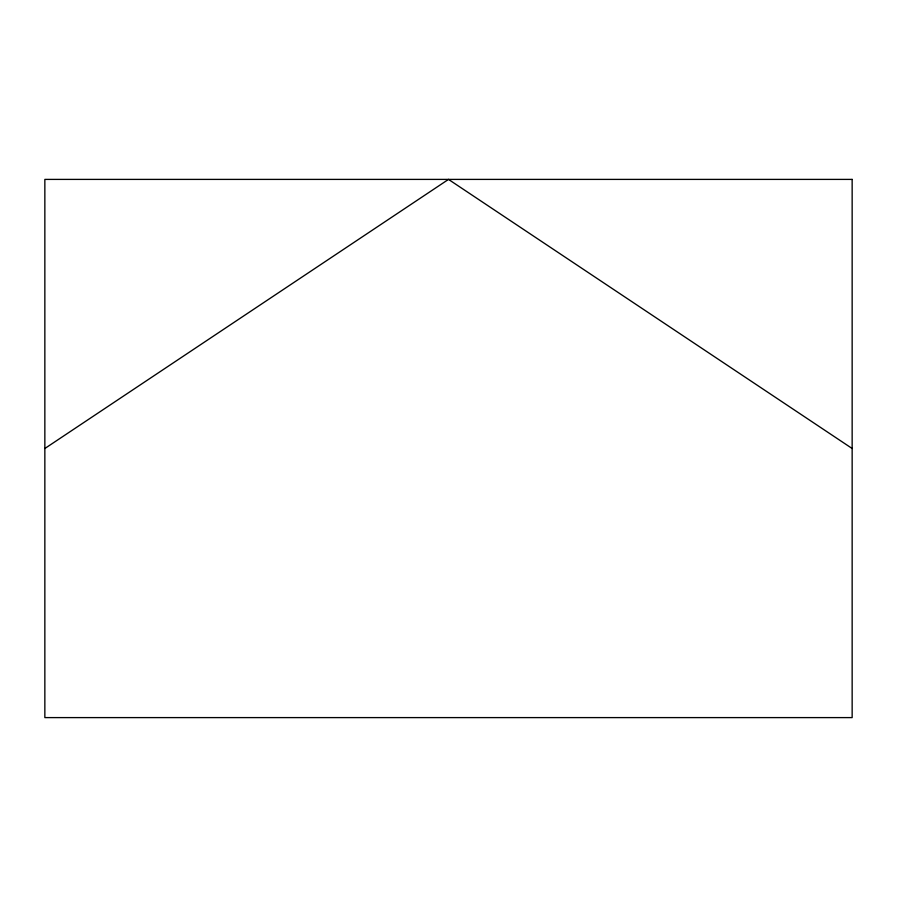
<?xml version="1.0" encoding="UTF-8"?>
<svg xmlns="http://www.w3.org/2000/svg" width="897" height="897" viewBox="0 0 897 897"><rect width="100%" height="100%" fill="white"/><g stroke="black" fill="none" stroke-linecap="round" stroke-linejoin="round"><path stroke-width="1.35" d="M44.85 448.5L448.5 179.4L852.15 448.5M852.15 179.4L44.85 179.4L44.85 717.6L852.15 717.6L852.15 179.4"/></g></svg>
